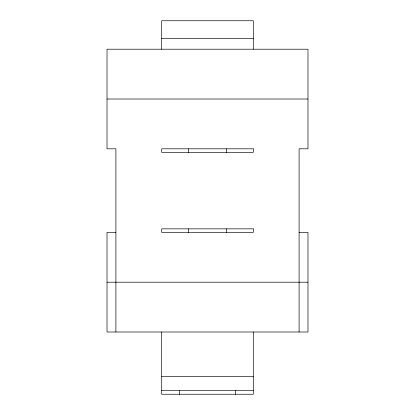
<?xml version="1.0" encoding="UTF-8"?>
<svg xmlns="http://www.w3.org/2000/svg" width="415" height="415" viewBox="0 0 415 415"><rect width="100%" height="100%" fill="white"/><g stroke="black" fill="none" stroke-linecap="round" stroke-linejoin="round"><path stroke-width="0.62" d="M161.7 38.538L253.3 38.538M107.013 99.009L307.987 99.009M115.904 232.4L107.013 232.4L107.013 332L307.987 332L307.987 232.4L299.096 232.4M107.013 282.2L307.987 282.2M161.7 376.462L253.3 376.462M161.7 390.691L253.3 390.691M299.096 332L299.096 148.809L307.987 148.809L307.987 49.209L107.013 49.209L107.013 148.809L115.904 148.809L115.904 332M253.3 49.209L253.3 20.75L161.7 20.75L161.7 49.209M253.3 332L253.3 394.25L161.7 394.25L161.7 332M235.513 390.691L235.513 394.25M226.621 148.809L226.621 152.362M226.621 228.841L226.621 232.4M188.379 148.809L188.379 152.362M188.379 228.841L188.379 232.4M179.488 390.691L179.488 394.25M253.3 148.809L161.7 148.809L161.7 152.362L253.3 152.362L253.3 148.809M253.3 228.841L161.7 228.841L161.7 232.4L253.3 232.4L253.3 228.841"/></g></svg>
